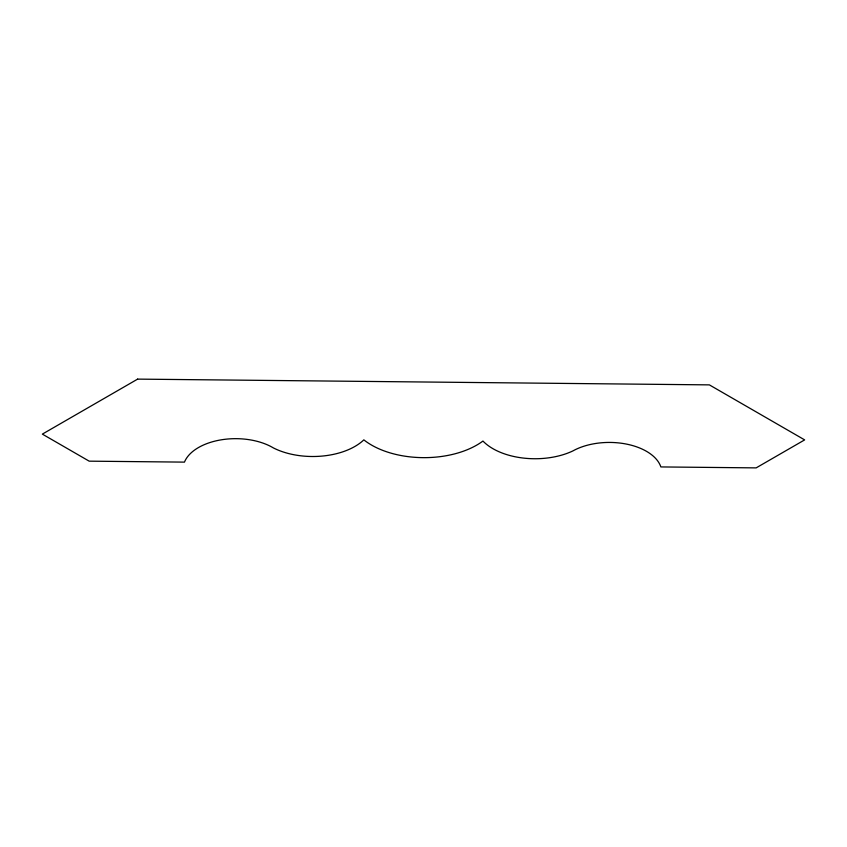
<?xml version="1.0" encoding="UTF-8"?>
<svg xmlns="http://www.w3.org/2000/svg" width="847" height="847" viewBox="0 0 847 847"><rect width="100%" height="100%" fill="white"/><g stroke="black" fill="none" stroke-linecap="round" stroke-linejoin="round"><path stroke-width="1.27" d="M137.627 379.117L42.35 434.119L89.189 461.16L184.466 462.123A52.514 30.312 0 0 1 221.628 439.762A52.514 30.312 0 0 1 273.412 447.936A59.629 34.42 0 0 0 363.85 439.858A74.451 42.985 0 0 0 482.949 441.054A59.629 34.42 0 0 0 572.837 450.953A52.514 30.312 0 0 1 625.086 443.828A52.514 30.312 0 0 1 660.872 466.93L756.149 467.883L804.65 439.889L709.373 384.877L137.627 379.117"/></g></svg>
